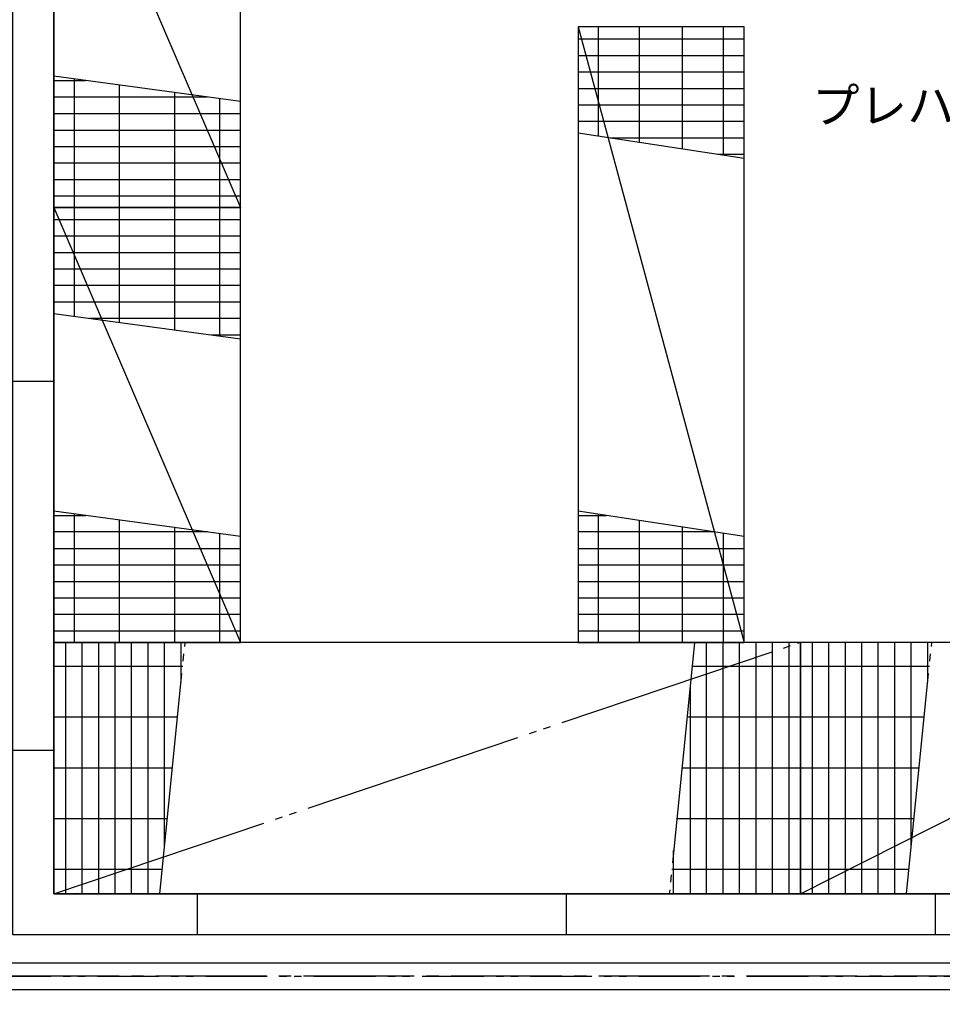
# Model space of a CAD drawing. Units: millimetres at full size. Extents: x -12803 to 120774, y -9413 to 101127.
# Drawn here: x 88266 to 90518, y 8764 to 11129 of the extents above; entities that cross this region are included whole.
import ezdxf
from ezdxf.enums import TextEntityAlignment as Align

# ---------------------------------------------------------------- set-up
doc = ezdxf.new("R2010")
doc.units = ezdxf.units.MM
doc.header["$LTSCALE"] = 30
for name, pattern in [('CHAIN2', [12, 9, -1, 1, -1]), ('DOUBLE_CHAIN1', [8.8, 5, -1, 0.6, -0.6, 0.6, -1]), ('LONG_DOUBLE_CHAIN', [21.8, 18, -1, 0.6, -0.6, 0.6, -1])]:
    doc.linetypes.add(name, pattern=pattern)
doc.layers.add('0-0_NoName', color=7, linetype='Continuous')
doc.layers.add('2-E_AIHO12-部屋名', color=7, linetype='Continuous')
for name, color, linetype, lineweight in [('0-5_AIHO47-厨房機器アウトライン', 7, 'Continuous', 15), ('0-6_AIHO30-厨房機器LL', 7, 'Continuous', 15), ('0-E_AIHO48-厨房機器既設品', 7, 'Continuous', 15), ('1-1_AIHO20-排水溝', 7, 'Continuous', 15), ('2-2_間仕切り芯', 7, 'DOUBLE_CHAIN1', 15), ('2-3_間仕切り', 7, 'Continuous', 15), ('3-2_AIHO08-壁芯', 7, 'CHAIN2', 15), ('3-3_AIHO30-厨房機器', 7, 'Continuous', 15), ('3-7_AIHO32-厨房機器補助線', 7, 'LONG_DOUBLE_CHAIN', 15)]:
    doc.layers.add(name, color=color, linetype=linetype, lineweight=lineweight)
doc.styles.add('ＭＳ ゴシック', font='')
doc.styles.get('ＭＳ ゴシック').set_extended_font_data('MS Gothic')

# ---------------------------------------------------------------- blocks, each defined once
blk = doc.blocks.new('グループ部品-732')
at = {"layer": '0-5_AIHO47-厨房機器アウトライン'}
for p, q in [((88350.36, 9610.41), (88350.36, 8997.41)), ((90171.36, 9610.41), (88350.36, 9610.41)), ((90171.36, 8997.41), (90171.36, 9610.41)), ((90171.36, 9610.41), (90171.36, 8997.41)), ((91383.36, 9610.41), (90171.36, 9610.41)), ((88350.36, 8997.41), (90171.36, 8997.41)), ((90171.36, 8997.41), (91383.36, 8997.41))]:
    blk.add_line(p, q, dxfattribs=at)
at = {"layer": '0-6_AIHO30-厨房機器LL'}
for p, q in [((88379.28, 8997.41), (88379.28, 9610.41)), ((88419.48, 8997.41), (88419.48, 9610.41)), ((88459.68, 8997.41), (88459.68, 9610.41)), ((88499.88, 8997.41), (88499.88, 9610.41)), ((88540.08, 8997.41), (88540.08, 9610.41)), ((88580.28, 8997.41), (88580.28, 9610.41)), ((88620.48, 9115.58), (88620.48, 9610.41)), ((88660.68, 9513.57), (88660.68, 9610.41)), ((89942.28, 8997.41), (89942.28, 9610.41)), ((89982.48, 8997.41), (89982.48, 9610.41)), ((90022.68, 8997.41), (90022.68, 9610.41)), ((90062.88, 8997.41), (90062.88, 9610.41)), ((90103.08, 8997.41), (90103.08, 9610.41)), ((90143.28, 8997.41), (90143.28, 9610.41)), ((90200.28, 8997.41), (90200.28, 9610.41)), ((90240.48, 8997.41), (90240.48, 9610.41)), ((90280.68, 8997.41), (90280.68, 9610.41)), ((90320.88, 8997.41), (90320.88, 9610.41)), ((90361.08, 8997.41), (90361.08, 9610.41)), ((90401.28, 8997.41), (90401.28, 9610.41)), ((90441.48, 9115.58), (90441.48, 9610.41)), ((90481.68, 9513.57), (90481.68, 9610.41)), ((88664.51, 9551.41), (88350.36, 9551.41)), ((90171.36, 9551.41), (89907.21, 9551.41)), ((90485.51, 9551.41), (90171.36, 9551.41)), ((89902.08, 9500.7), (89902.08, 8997.41)), ((88652.01, 9427.66), (88350.36, 9427.66)), ((90171.36, 9427.66), (89894.71, 9427.66)), ((90473.01, 9427.66), (90171.36, 9427.66)), ((88639.51, 9303.91), (88350.36, 9303.91)), ((90171.36, 9303.91), (89882.21, 9303.91)), ((90460.51, 9303.91), (90171.36, 9303.91)), ((88627.01, 9180.16), (88350.36, 9180.16)), ((90171.36, 9180.16), (89869.71, 9180.16)), ((90448.01, 9180.16), (90171.36, 9180.16)), ((89861.88, 8997.41), (89861.88, 9102.71)), ((88614.51, 9056.41), (88350.36, 9056.41)), ((90171.36, 9056.41), (89857.21, 9056.41)), ((90435.51, 9056.41), (90171.36, 9056.41))]:
    blk.add_line(p, q, dxfattribs=at)
at = {"layer": '0-E_AIHO48-厨房機器既設品'}
for p, q in [((88350.36, 11730.41), (88350.36, 10670.41)), ((88350.36, 11730.41), (88805.36, 10670.41)), ((88805.36, 10670.41), (88805.36, 11730.41)), ((88805.36, 10670.41), (88805.36, 11730.41)), ((89628.86, 11110.41), (89628.86, 9610.41)), ((90033.86, 11110.41), (89628.86, 11110.41)), ((89628.86, 11110.41), (90033.86, 9610.41)), ((90033.86, 11110.41), (89628.86, 11110.41)), ((89678.86, 10844.58), (89678.86, 11110.41)), ((89778.86, 10829.29), (89778.86, 11110.41)), ((89883.86, 10813.23), (89883.86, 11110.41)), ((89983.86, 10797.95), (89983.86, 11110.41)), ((90033.86, 9610.41), (90033.86, 11110.41)), ((90033.86, 9610.41), (90033.86, 11110.41)), ((89628.86, 11081.48), (90033.86, 11081.48)), ((89628.86, 11041.28), (90033.86, 11041.28)), ((89628.86, 11001.08), (90033.86, 11001.08)), ((88805.36, 10928.6), (88350.36, 10990.52)), ((88350.36, 10979.88), (88427.66, 10979.88)), ((88400.36, 10670.41), (88400.36, 10983.64)), ((88510.36, 10670.41), (88510.36, 10968.5)), ((88645.36, 10670.41), (88645.36, 10950.62)), ((89628.86, 10960.88), (90033.86, 10960.88)), ((88724.82, 10939.68), (88350.36, 10939.68)), ((88755.36, 10670.41), (88755.36, 10935.48)), ((89628.86, 10920.68), (90033.86, 10920.68)), ((88350.36, 10899.48), (88805.36, 10899.48)), ((89628.86, 10880.48), (90033.86, 10880.48)), ((88350.36, 10859.28), (88805.36, 10859.28)), ((89628.86, 10852.22), (90033.86, 10790.3)), ((89706.93, 10840.28), (90033.86, 10840.28)), ((88350.36, 10819.08), (88805.36, 10819.08)), ((89969.87, 10800.08), (90033.86, 10800.08)), ((88350.36, 10778.88), (88805.36, 10778.88)), ((88350.36, 10738.68), (88805.36, 10738.68)), ((88350.36, 10698.48), (88805.36, 10698.48)), ((88350.36, 10670.41), (88350.36, 9610.41)), ((88805.36, 10670.41), (88350.36, 10670.41)), ((88350.36, 10670.41), (88805.36, 9610.41)), ((88805.36, 10670.41), (88350.36, 10670.41)), ((88350.36, 10670.41), (88805.36, 10670.41)), ((88350.36, 10670.41), (88805.36, 10670.41)), ((88400.36, 10405.34), (88400.36, 10670.41)), ((88510.36, 10390.2), (88510.36, 10670.41)), ((88645.36, 10372.32), (88645.36, 10670.41)), ((88755.36, 10357.18), (88755.36, 10670.41)), ((88805.36, 9610.41), (88805.36, 10670.41)), ((88805.36, 9610.41), (88805.36, 10670.41)), ((88350.36, 10641.48), (88805.36, 10641.48)), ((88350.36, 10601.28), (88805.36, 10601.28)), ((88350.36, 10561.08), (88805.36, 10561.08)), ((88350.36, 10520.88), (88805.36, 10520.88)), ((88350.36, 10480.68), (88805.36, 10480.68)), ((88350.36, 10440.48), (88805.36, 10440.48)), ((88350.36, 10412.22), (88805.36, 10350.3)), ((88437.11, 10400.28), (88805.36, 10400.28)), ((88734.26, 10360.08), (88805.36, 10360.08)), ((88805.36, 9868.6), (88350.36, 9930.52)), ((88350.36, 9919.88), (88427.66, 9919.88)), ((88400.36, 9610.41), (88400.36, 9923.64)), ((90033.86, 9868.6), (89628.86, 9930.52)), ((89628.86, 9919.88), (89698.43, 9919.88)), ((89678.86, 9610.41), (89678.86, 9922.88)), ((88510.36, 9610.41), (88510.36, 9908.5)), ((88645.36, 9610.41), (88645.36, 9890.62)), ((89778.86, 9610.41), (89778.86, 9907.59)), ((89883.86, 9610.41), (89883.86, 9891.53)), ((88724.82, 9879.68), (88350.36, 9879.68)), ((88755.36, 9610.41), (88755.36, 9875.48)), ((89961.37, 9879.68), (89628.86, 9879.68)), ((89983.86, 9610.41), (89983.86, 9876.25)), ((88350.36, 9839.48), (88805.36, 9839.48)), ((89628.86, 9839.48), (90033.86, 9839.48)), ((88350.36, 9799.28), (88805.36, 9799.28)), ((89628.86, 9799.28), (90033.86, 9799.28)), ((88350.36, 9759.08), (88805.36, 9759.08)), ((89628.86, 9759.08), (90033.86, 9759.08)), ((88350.36, 9718.88), (88805.36, 9718.88)), ((89628.86, 9718.88), (90033.86, 9718.88)), ((88350.36, 9678.68), (88805.36, 9678.68)), ((89628.86, 9678.68), (90033.86, 9678.68)), ((88350.36, 9638.48), (88805.36, 9638.48)), ((89628.86, 9638.48), (90033.86, 9638.48)), ((88350.36, 9610.41), (88805.36, 9610.41)), ((88350.36, 9610.41), (88805.36, 9610.41)), ((89628.86, 9610.41), (90033.86, 9610.41)), ((89628.86, 9610.41), (90033.86, 9610.41))]:
    blk.add_line(p, q, dxfattribs=at)
at = {"layer": '1-1_AIHO20-排水溝'}
blk.add_lwpolyline([(90250.36, 11922.41), (90750.36, 11922.41), (90750.36, 11097.41), (91530.36, 11097.41), (91530.36, 8897.41), (88250.36, 8897.41)], dxfattribs=at)
at = {"layer": '2-2_間仕切り芯'}
blk.add_line((83968.72, 8796.41), (114317.38, 8796.41), dxfattribs=at)
at = {"layer": '2-3_間仕切り'}
for p, q in [((84686.86, 8828.91), (93094.36, 8828.91)), ((84621.86, 8763.91), (93744.36, 8763.91))]:
    blk.add_line(p, q, dxfattribs=at)
at = {"layer": '3-2_AIHO08-壁芯'}
blk.add_line((113349.36, 8796.41), (84974.36, 8796.41), dxfattribs=at)
at = {"layer": '3-3_AIHO30-厨房機器'}
for p, q in [((88250.36, 10247.41), (88350.36, 10247.41)), ((88350.36, 9610.41), (88350.36, 8997.41)), ((90171.36, 9610.41), (88350.36, 9610.41)), ((90171.36, 8997.41), (90171.36, 9610.41)), ((90171.36, 9610.41), (90171.36, 8997.41)), ((91383.36, 9610.41), (90171.36, 9610.41)), ((88250.36, 9347.41), (88350.36, 9347.41)), ((88350.36, 8997.41), (90171.36, 8997.41)), ((88700.36, 8897.41), (88700.36, 8997.41)), ((89600.36, 8897.41), (89600.36, 8997.41)), ((90171.36, 8997.41), (91383.36, 8997.41)), ((90500.36, 8897.41), (90500.36, 8997.41))]:
    blk.add_line(p, q, dxfattribs=at)
blk.add_lwpolyline([(88250.36, 11922.41), (90750.36, 11922.41), (90750.36, 11097.41), (91530.36, 11097.41), (91530.36, 8897.41), (88250.36, 8897.41)], close=True, dxfattribs=at)
blk.add_lwpolyline([(90299.86, 11822.41), (90650.36, 11822.41), (90650.36, 10997.41), (91430.36, 10997.41), (91430.36, 8997.41), (88350.36, 8997.41), (88350.36, 11822.41), (89400.86, 11822.41)], dxfattribs=at)
at = {"layer": '3-7_AIHO32-厨房機器補助線'}
for p, q in [((88350.36, 8997.41), (90171.36, 9610.41)), ((88608.55, 8997.41), (88670.47, 9610.41)), ((89913.17, 9610.41), (89851.25, 8997.41)), ((90171.36, 8997.41), (91383.36, 9610.41)), ((90429.55, 8997.41), (90491.47, 9610.41))]:
    blk.add_line(p, q, dxfattribs=at)
at = {"layer": '2-E_AIHO12-部屋名', "style": 'ＭＳ ゴシック'}
blk.add_text('プレハブ冷凍庫', height=84.92, dxfattribs=at).set_placement((90199.54, 10851.22), align=Align.BOTTOM_LEFT)
blk = doc.blocks.new('グループ部品-763')
at = {"layer": '0-5_AIHO47-厨房機器アウトライン'}
for p, q in [((88350.36, 9610.41), (88350.36, 8997.41)), ((90171.36, 9610.41), (88350.36, 9610.41)), ((90171.36, 8997.41), (90171.36, 9610.41)), ((90171.36, 9610.41), (90171.36, 8997.41)), ((91383.36, 9610.41), (90171.36, 9610.41)), ((88350.36, 8997.41), (90171.36, 8997.41)), ((90171.36, 8997.41), (91383.36, 8997.41))]:
    blk.add_line(p, q, dxfattribs=at)
at = {"layer": '0-6_AIHO30-厨房機器LL'}
for p, q in [((88379.28, 8997.41), (88379.28, 9610.41)), ((88419.48, 8997.41), (88419.48, 9610.41)), ((88459.68, 8997.41), (88459.68, 9610.41)), ((88499.88, 8997.41), (88499.88, 9610.41)), ((88540.08, 8997.41), (88540.08, 9610.41)), ((88580.28, 8997.41), (88580.28, 9610.41)), ((88620.48, 9115.58), (88620.48, 9610.41)), ((88660.68, 9513.57), (88660.68, 9610.41)), ((89942.28, 8997.41), (89942.28, 9610.41)), ((89982.48, 8997.41), (89982.48, 9610.41)), ((90022.68, 8997.41), (90022.68, 9610.41)), ((90062.88, 8997.41), (90062.88, 9610.41)), ((90103.08, 8997.41), (90103.08, 9610.41)), ((90143.28, 8997.41), (90143.28, 9610.41)), ((90200.28, 8997.41), (90200.28, 9610.41)), ((90240.48, 8997.41), (90240.48, 9610.41)), ((90280.68, 8997.41), (90280.68, 9610.41)), ((90320.88, 8997.41), (90320.88, 9610.41)), ((90361.08, 8997.41), (90361.08, 9610.41)), ((90401.28, 8997.41), (90401.28, 9610.41)), ((90441.48, 9115.58), (90441.48, 9610.41)), ((90481.68, 9513.57), (90481.68, 9610.41)), ((88664.51, 9551.41), (88350.36, 9551.41)), ((90171.36, 9551.41), (89907.21, 9551.41)), ((90485.51, 9551.41), (90171.36, 9551.41)), ((89902.08, 9500.7), (89902.08, 8997.41)), ((88652.01, 9427.66), (88350.36, 9427.66)), ((90171.36, 9427.66), (89894.71, 9427.66)), ((90473.01, 9427.66), (90171.36, 9427.66)), ((88639.51, 9303.91), (88350.36, 9303.91)), ((90171.36, 9303.91), (89882.21, 9303.91)), ((90460.51, 9303.91), (90171.36, 9303.91)), ((88627.01, 9180.16), (88350.36, 9180.16)), ((90171.36, 9180.16), (89869.71, 9180.16)), ((90448.01, 9180.16), (90171.36, 9180.16)), ((89861.88, 8997.41), (89861.88, 9102.71)), ((88614.51, 9056.41), (88350.36, 9056.41)), ((90171.36, 9056.41), (89857.21, 9056.41)), ((90435.51, 9056.41), (90171.36, 9056.41))]:
    blk.add_line(p, q, dxfattribs=at)
at = {"layer": '0-E_AIHO48-厨房機器既設品'}
for p, q in [((88350.36, 11730.41), (88350.36, 10670.41)), ((88350.36, 11730.41), (88805.36, 10670.41)), ((88805.36, 10670.41), (88805.36, 11730.41)), ((88805.36, 10670.41), (88805.36, 11730.41)), ((89628.86, 11110.41), (89628.86, 9610.41)), ((90033.86, 11110.41), (89628.86, 11110.41)), ((89628.86, 11110.41), (90033.86, 9610.41)), ((90033.86, 11110.41), (89628.86, 11110.41)), ((89678.86, 10844.58), (89678.86, 11110.41)), ((89778.86, 10829.29), (89778.86, 11110.41)), ((89883.86, 10813.23), (89883.86, 11110.41)), ((89983.86, 10797.95), (89983.86, 11110.41)), ((90033.86, 9610.41), (90033.86, 11110.41)), ((90033.86, 9610.41), (90033.86, 11110.41)), ((89628.86, 11081.48), (90033.86, 11081.48)), ((89628.86, 11041.28), (90033.86, 11041.28)), ((89628.86, 11001.08), (90033.86, 11001.08)), ((88805.36, 10928.6), (88350.36, 10990.52)), ((88350.36, 10979.88), (88427.66, 10979.88)), ((88400.36, 10670.41), (88400.36, 10983.64)), ((88510.36, 10670.41), (88510.36, 10968.5)), ((88645.36, 10670.41), (88645.36, 10950.62)), ((89628.86, 10960.88), (90033.86, 10960.88)), ((88724.82, 10939.68), (88350.36, 10939.68)), ((88755.36, 10670.41), (88755.36, 10935.48)), ((89628.86, 10920.68), (90033.86, 10920.68)), ((88350.36, 10899.48), (88805.36, 10899.48)), ((89628.86, 10880.48), (90033.86, 10880.48)), ((88350.36, 10859.28), (88805.36, 10859.28)), ((89628.86, 10852.22), (90033.86, 10790.3)), ((89706.93, 10840.28), (90033.86, 10840.28)), ((88350.36, 10819.08), (88805.36, 10819.08)), ((89969.87, 10800.08), (90033.86, 10800.08)), ((88350.36, 10778.88), (88805.36, 10778.88)), ((88350.36, 10738.68), (88805.36, 10738.68)), ((88350.36, 10698.48), (88805.36, 10698.48)), ((88350.36, 10670.41), (88350.36, 9610.41)), ((88805.36, 10670.41), (88350.36, 10670.41)), ((88350.36, 10670.41), (88805.36, 9610.41)), ((88805.36, 10670.41), (88350.36, 10670.41)), ((88350.36, 10670.41), (88805.36, 10670.41)), ((88350.36, 10670.41), (88805.36, 10670.41)), ((88400.36, 10405.34), (88400.36, 10670.41)), ((88510.36, 10390.2), (88510.36, 10670.41)), ((88645.36, 10372.32), (88645.36, 10670.41)), ((88755.36, 10357.18), (88755.36, 10670.41)), ((88805.36, 9610.41), (88805.36, 10670.41)), ((88805.36, 9610.41), (88805.36, 10670.41)), ((88350.36, 10641.48), (88805.36, 10641.48)), ((88350.36, 10601.28), (88805.36, 10601.28)), ((88350.36, 10561.08), (88805.36, 10561.08)), ((88350.36, 10520.88), (88805.36, 10520.88)), ((88350.36, 10480.68), (88805.36, 10480.68)), ((88350.36, 10440.48), (88805.36, 10440.48)), ((88350.36, 10412.22), (88805.36, 10350.3)), ((88437.11, 10400.28), (88805.36, 10400.28)), ((88734.26, 10360.08), (88805.36, 10360.08)), ((88805.36, 9868.6), (88350.36, 9930.52)), ((88350.36, 9919.88), (88427.66, 9919.88)), ((88400.36, 9610.41), (88400.36, 9923.64)), ((90033.86, 9868.6), (89628.86, 9930.52)), ((89628.86, 9919.88), (89698.43, 9919.88)), ((89678.86, 9610.41), (89678.86, 9922.88)), ((88510.36, 9610.41), (88510.36, 9908.5)), ((88645.36, 9610.41), (88645.36, 9890.62)), ((89778.86, 9610.41), (89778.86, 9907.59)), ((89883.86, 9610.41), (89883.86, 9891.53)), ((88724.82, 9879.68), (88350.36, 9879.68)), ((88755.36, 9610.41), (88755.36, 9875.48)), ((89961.37, 9879.68), (89628.86, 9879.68)), ((89983.86, 9610.41), (89983.86, 9876.25)), ((88350.36, 9839.48), (88805.36, 9839.48)), ((89628.86, 9839.48), (90033.86, 9839.48)), ((88350.36, 9799.28), (88805.36, 9799.28)), ((89628.86, 9799.28), (90033.86, 9799.28)), ((88350.36, 9759.08), (88805.36, 9759.08)), ((89628.86, 9759.08), (90033.86, 9759.08)), ((88350.36, 9718.88), (88805.36, 9718.88)), ((89628.86, 9718.88), (90033.86, 9718.88)), ((88350.36, 9678.68), (88805.36, 9678.68)), ((89628.86, 9678.68), (90033.86, 9678.68)), ((88350.36, 9638.48), (88805.36, 9638.48)), ((89628.86, 9638.48), (90033.86, 9638.48)), ((88350.36, 9610.41), (88805.36, 9610.41)), ((88350.36, 9610.41), (88805.36, 9610.41)), ((89628.86, 9610.41), (90033.86, 9610.41)), ((89628.86, 9610.41), (90033.86, 9610.41))]:
    blk.add_line(p, q, dxfattribs=at)
at = {"layer": '1-1_AIHO20-排水溝'}
blk.add_lwpolyline([(90250.36, 11922.41), (90750.36, 11922.41), (90750.36, 11097.41), (91530.36, 11097.41), (91530.36, 8897.41), (88250.36, 8897.41)], dxfattribs=at)
at = {"layer": '3-2_AIHO08-壁芯'}
blk.add_line((113349.36, 8796.41), (84974.36, 8796.41), dxfattribs=at)
at = {"layer": '3-3_AIHO30-厨房機器'}
for p, q in [((88250.36, 10247.41), (88350.36, 10247.41)), ((88350.36, 9610.41), (88350.36, 8997.41)), ((90171.36, 9610.41), (88350.36, 9610.41)), ((90171.36, 8997.41), (90171.36, 9610.41)), ((90171.36, 9610.41), (90171.36, 8997.41)), ((91383.36, 9610.41), (90171.36, 9610.41)), ((88250.36, 9347.41), (88350.36, 9347.41)), ((88350.36, 8997.41), (90171.36, 8997.41)), ((88700.36, 8897.41), (88700.36, 8997.41)), ((89600.36, 8897.41), (89600.36, 8997.41)), ((90171.36, 8997.41), (91383.36, 8997.41)), ((90500.36, 8897.41), (90500.36, 8997.41))]:
    blk.add_line(p, q, dxfattribs=at)
blk.add_lwpolyline([(88250.36, 11922.41), (90750.36, 11922.41), (90750.36, 11097.41), (91530.36, 11097.41), (91530.36, 8897.41), (88250.36, 8897.41)], close=True, dxfattribs=at)
blk.add_lwpolyline([(90299.86, 11822.41), (90650.36, 11822.41), (90650.36, 10997.41), (91430.36, 10997.41), (91430.36, 8997.41), (88350.36, 8997.41), (88350.36, 11822.41), (89400.86, 11822.41)], dxfattribs=at)
at = {"layer": '3-7_AIHO32-厨房機器補助線'}
for p, q in [((88350.36, 8997.41), (90171.36, 9610.41)), ((88608.55, 8997.41), (88670.47, 9610.41)), ((89913.17, 9610.41), (89851.25, 8997.41)), ((90171.36, 8997.41), (91383.36, 9610.41)), ((90429.55, 8997.41), (90491.47, 9610.41))]:
    blk.add_line(p, q, dxfattribs=at)

msp = doc.modelspace()

# ---------------------------------------------------------------- block references
at = {"layer": '0-0_NoName'}
for name in ['グループ部品-732', 'グループ部品-763']:
    msp.add_blockref(name, (0, 0), dxfattribs=at)

doc.saveas('drawing.dxf')
